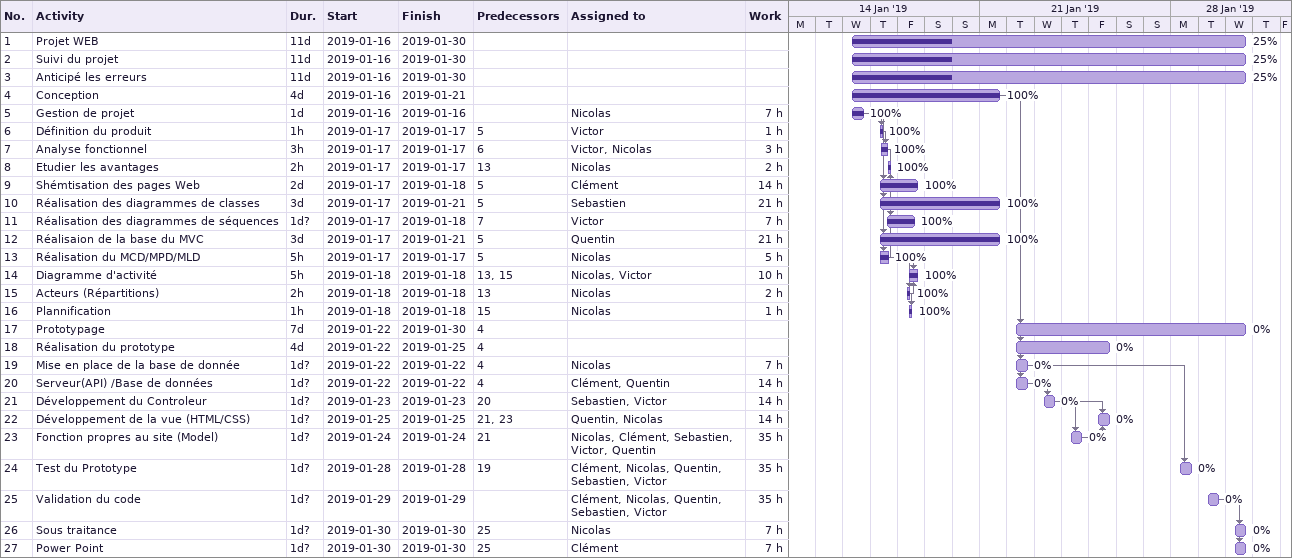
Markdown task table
| ID | Task | Duration | Start | Finish | Predecessors | Resources | % complete | Work (h) |
|---|---|---|---|---|---|---|---|---|
| 1 | Projet WEB | 11d | 2019-01-16 | 2019-01-30 |  |  | 25 |  |
| 2 | Suivi du projet | 11d | 2019-01-16 | 2019-01-30 |  |  | 25 |  |
| 3 | Anticipé les erreurs | 11d | 2019-01-16 | 2019-01-30 |  |  | 25 |  |
| 4 | Conception | 4d | 2019-01-16 | 2019-01-21 |  |  | 100 |  |
| 5 | Gestion de projet | 1d | 2019-01-16 | 2019-01-16 |  | Nicolas | 100 | 7 |
| 6 | Définition du produit | 1h | 2019-01-17 | 2019-01-17 | 5 | Victor | 100 | 1 |
| 7 | Analyse fonctionnel | 3h | 2019-01-17 | 2019-01-17 | 6 | Victor, Nicolas | 100 | 3 |
| 8 | Etudier les avantages | 2h | 2019-01-17 | 2019-01-17 | 13 | Nicolas | 100 | 2 |
| 9 | Shémtisation des pages Web | 2d | 2019-01-17 | 2019-01-18 | 5 | Clément | 100 | 14 |
| 10 | Réalisation des diagrammes de classes | 3d | 2019-01-17 | 2019-01-21 | 5 | Sebastien | 100 | 21 |
| 11 | Réalisation des diagrammes de séquences | 1d? | 2019-01-17 | 2019-01-18 | 7 | Victor | 100 | 7 |
| 12 | Réalisaion de la base du MVC | 3d | 2019-01-17 | 2019-01-21 | 5 | Quentin | 100 | 21 |
| 13 | Réalisation du MCD/MPD/MLD | 5h | 2019-01-17 | 2019-01-17 | 5 | Nicolas | 100 | 5 |
| 14 | Diagramme d'activité | 5h | 2019-01-18 | 2019-01-18 | 13, 15 | Nicolas, Victor | 100 | 10 |
| 15 | Acteurs (Répartitions) | 2h | 2019-01-18 | 2019-01-18 | 13 | Nicolas | 100 | 2 |
| 16 | Plannification | 1h | 2019-01-18 | 2019-01-18 | 15 | Nicolas | 100 | 1 |
| 17 | Prototypage | 7d | 2019-01-22 | 2019-01-30 | 4 |  | 0 |  |
| 18 | Réalisation du prototype | 4d | 2019-01-22 | 2019-01-25 | 4 |  | 0 |  |
| 19 | Mise en place de la base de donnée | 1d? | 2019-01-22 | 2019-01-22 | 4 | Nicolas | 0 | 7 |
| 20 | Serveur(API) /Base de données | 1d? | 2019-01-22 | 2019-01-22 | 4 | Clément, Quentin | 0 | 14 |
| 21 | Développement du Controleur | 1d? | 2019-01-23 | 2019-01-23 | 20 | Sebastien, Victor | 0 | 14 |
| 22 | Développement de la vue (HTML/CSS) | 1d? | 2019-01-25 | 2019-01-25 | 21, 23 | Quentin, Nicolas | 0 | 14 |
| 23 | Fonction propres au site (Model) | 1d? | 2019-01-24 | 2019-01-24 | 21 | Nicolas, Clément, Sebastien, Victor, Quentin | 0 | 35 |
| 24 | Test du Prototype | 1d? | 2019-01-28 | 2019-01-28 | 19 | Clément, Nicolas, Quentin, Sebastien, Victor | 0 | 35 |
| 25 | Validation du code | 1d? | 2019-01-29 | 2019-01-29 |  | Clément, Nicolas, Quentin, Sebastien, Victor | 0 | 35 |
| 26 | Sous traitance | 1d? | 2019-01-30 | 2019-01-30 | 25 | Nicolas | 0 | 7 |
| 27 | Power Point | 1d? | 2019-01-30 | 2019-01-30 | 25 | Clément | 0 | 7 |
